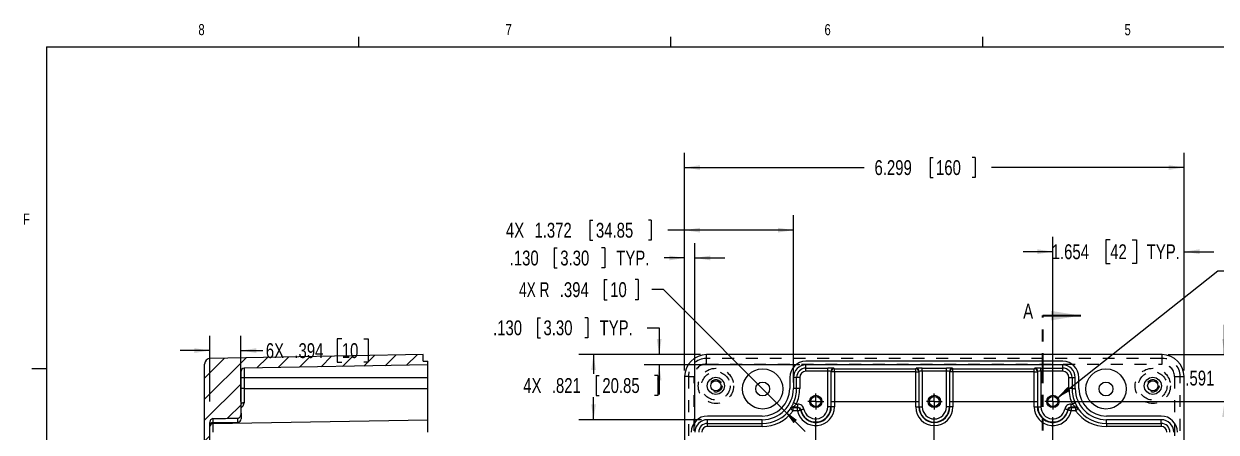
# Paper-space layout 'Sheet1' of a CAD drawing. Header units: inches. Extents: x 0.3 to 21.8, y 0.2 to 16.9.
# Drawn here: x 0.33 to 10.36, y 13.42 to 16.85 of the extents above; entities that cross this region are included whole.
import ezdxf

# ---------------------------------------------------------------- set-up
doc = ezdxf.new("R2010")
doc.units = ezdxf.units.IN
doc.header["$MEASUREMENT"] = 0
doc.linetypes.add('HIDDEN', pattern=[0.075, 0.05, -0.025])
doc.linetypes.add('PHANTOM', pattern=[0.5, 0.25, -0.05, 0.05, -0.05, 0.05, -0.05])
doc.layers.add('SLD-0', color=7, linetype='Continuous')
doc.styles.add('SLDTEXTSTYLE1', font='TXT', dxfattribs={"width": 0.75})
doc.styles.add('SLDTEXTSTYLE3', font='TXT', dxfattribs={"width": 0.6875})
doc.dimstyles.new('SLDDIMSTYLE0', dxfattribs={"dimtxt": 0.125, "dimasz": 0.13, "dimexe": 0, "dimexo": 0.0625, "dimgap": 0.03125, "dimtad": 0, "dimtih": 1, "dimtoh": 1, "dimdec": 3, "dimlfac": 1.5, "dimrnd": 1e-09, "dimzin": 12, "dimdsep": 46, "dimtxsty": 'SLDTEXTSTYLE1', "dimsah": 1, "dimcen": 0.09, "dimadec": 0, "dimazin": 3, "dimtfac": 1, "dimtdec": 3, "dimtofl": 0, "dimtmove": 0, "dimatfit": 3, "dimfxl": 0, "dimfrac": 2, "dimtolj": 1, "dimtzin": 12, "dimarcsym": 0})
doc.dimstyles.new('SLDDIMSTYLE1', dxfattribs={"dimtxt": 0.125, "dimasz": 0.13, "dimexe": 0, "dimexo": 0.0625, "dimgap": 0.03125, "dimtad": 0, "dimtih": 1, "dimtoh": 1, "dimdec": 3, "dimlfac": 1.5, "dimrnd": 1e-09, "dimzin": 12, "dimdsep": 46, "dimtxsty": 'SLDTEXTSTYLE1', "dimsah": 1, "dimcen": 0, "dimadec": 0, "dimazin": 3, "dimtfac": 1, "dimtdec": 3, "dimtofl": 0, "dimtmove": 1, "dimatfit": 3, "dimfxl": 0, "dimfrac": 2, "dimtolj": 1, "dimtzin": 12, "dimarcsym": 0})
doc.dimstyles.new('SLDDIMSTYLE2', dxfattribs={"dimtxt": 0.125, "dimasz": 0.13, "dimexe": 0, "dimexo": 0.0625, "dimgap": 0.03125, "dimtad": 0, "dimtih": 1, "dimtoh": 1, "dimdec": 3, "dimlfac": 1.5, "dimrnd": 1e-09, "dimzin": 12, "dimdsep": 46, "dimtxsty": 'SLDTEXTSTYLE1', "dimsah": 1, "dimcen": 0.09, "dimadec": 0, "dimazin": 3, "dimtfac": 1, "dimtdec": 3, "dimtmove": 0, "dimatfit": 0, "dimfxl": 0, "dimfrac": 2, "dimtolj": 1, "dimtzin": 12, "dimarcsym": 0})
doc.dimstyles.new('SLDDIMSTYLE4', dxfattribs={"dimtxt": 0.125, "dimasz": 0.13, "dimexe": 0, "dimexo": 0.0625, "dimgap": 0.03125, "dimtad": 0, "dimtih": 1, "dimtoh": 1, "dimdec": 3, "dimlfac": 1.5, "dimrnd": 1e-09, "dimzin": 4, "dimdsep": 46, "dimtxsty": 'SLDTEXTSTYLE1', "dimsah": 1, "dimcen": 0.09, "dimadec": 0, "dimazin": 1, "dimtfac": 1, "dimtdec": 3, "dimtmove": 0, "dimatfit": 0, "dimfxl": 0, "dimfrac": 2, "dimtolj": 1, "dimtzin": 12, "dimarcsym": 0})
doc.dimstyles.new('SLDDIMSTYLE5', dxfattribs={"dimtxt": 0.125, "dimasz": 0.13, "dimexe": 0, "dimexo": 0.0625, "dimgap": 0.03125, "dimtad": 0, "dimtih": 1, "dimtoh": 1, "dimdec": 3, "dimlfac": 1.5, "dimrnd": 1e-09, "dimzin": 12, "dimdsep": 46, "dimtxsty": 'SLDTEXTSTYLE1', "dimsah": 1, "dimcen": 0, "dimadec": 0, "dimazin": 3, "dimtfac": 1, "dimtdec": 3, "dimtofl": 0, "dimtmove": 0, "dimatfit": 3, "dimfxl": 0, "dimfrac": 2, "dimtolj": 1, "dimtzin": 12, "dimarcsym": 0})

# ---------------------------------------------------------------- blocks, each defined once
blk = doc.blocks.new('_D')
at = {"layer": 'SLD-0'}
for p, q in [((9.955, 14.071), (11.972, 14.071)), ((11.847, 14.071), (11.847, 10.758)), ((11.912, 10.743), (11.912, 10.574)), ((11.912, 10.743), (11.937, 10.743)), ((12.29, 10.743), (12.265, 10.743)), ((12.29, 10.743), (12.29, 10.574)), ((11.847, 7.247), (11.847, 10.559)), ((11.912, 10.574), (11.937, 10.574)), ((12.29, 10.574), (12.265, 10.574)), ((9.955, 7.247), (11.972, 7.247))]:
    blk.add_line(p, q, dxfattribs=at)
for points in [[(11.847, 14.071), (11.827, 13.941), (11.867, 13.941)], [(11.847, 7.247), (11.867, 7.377), (11.827, 7.377)]]:
    blk.add_solid(points, dxfattribs=at)
at = {"layer": 'SLD-0', "char_height": 0.125, "attachment_point": 1, "style": 'SLDTEXTSTYLE1'}
for s, insert in [('10.236', (11.353, 10.721)), ('260', (11.963, 10.721))]:
    blk.add_mtext(s, dxfattribs=dict(at, insert=insert))
blk = doc.blocks.new('_D_1')
at = {"layer": 'SLD-0'}
for p, q in [((5.889, 13.937), (5.889, 15.77)), ((10.089, 13.937), (10.089, 15.77)), ((5.889, 15.645), (7.399, 15.645)), ((7.953, 15.73), (7.953, 15.561)), ((7.953, 15.73), (7.978, 15.73)), ((8.331, 15.73), (8.306, 15.73)), ((8.331, 15.73), (8.331, 15.561)), ((10.089, 15.645), (8.47, 15.645)), ((7.953, 15.561), (7.978, 15.561)), ((8.331, 15.561), (8.306, 15.561))]:
    blk.add_line(p, q, dxfattribs=at)
for points in [[(5.889, 15.645), (6.019, 15.625), (6.019, 15.665)], [(10.089, 15.645), (9.959, 15.665), (9.959, 15.625)]]:
    blk.add_solid(points, dxfattribs=at)
at = {"layer": 'SLD-0', "char_height": 0.125, "attachment_point": 1, "style": 'SLDTEXTSTYLE1'}
for s, insert in [('6.299', (7.486, 15.707)), ('160', (8.003, 15.707))]:
    blk.add_mtext(s, dxfattribs=dict(at, insert=insert))
blk = doc.blocks.new('_D_2')
at = {"layer": 'SLD-0'}
for p, q in [((5.212, 14.702), (5.212, 14.533)), ((5.212, 14.702), (5.238, 14.702)), ((5.498, 14.702), (5.473, 14.702)), ((5.498, 14.702), (5.498, 14.533)), ((5.712, 14.618), (5.612, 14.618)), ((6.727, 13.6), (5.712, 14.618)), ((5.212, 14.533), (5.238, 14.533)), ((5.498, 14.533), (5.473, 14.533)), ((6.727, 13.6), (6.903, 13.423))]:
    blk.add_line(p, q, dxfattribs=at)
blk.add_solid([(6.727, 13.6), (6.805, 13.494), (6.833, 13.522)], dxfattribs=at)
at = {"layer": 'SLD-0', "char_height": 0.125, "attachment_point": 1}
for s, insert, style in [('4X R', (4.497, 14.68), 'SLDTEXTSTYLE3'), ('.394', (4.839, 14.68), 'SLDTEXTSTYLE1'), ('10', (5.263, 14.68), 'SLDTEXTSTYLE1')]:
    blk.add_mtext(s, dxfattribs=dict(at, insert=insert, style=style))
blk = doc.blocks.new('_D_3')
at = {"layer": 'SLD-0'}
for p, q in [((5.889, 13.937), (5.889, 15.243)), ((6.804, 13.836), (6.804, 15.243)), ((5.093, 15.202), (5.093, 15.033)), ((5.093, 15.202), (5.118, 15.202)), ((5.609, 15.202), (5.584, 15.202)), ((5.609, 15.202), (5.609, 15.033)), ((5.889, 15.118), (5.748, 15.118)), ((6.804, 15.118), (5.889, 15.118)), ((5.093, 15.033), (5.118, 15.033)), ((5.609, 15.033), (5.584, 15.033))]:
    blk.add_line(p, q, dxfattribs=at)
for points in [[(5.889, 15.118), (6.019, 15.098), (6.019, 15.138)], [(6.804, 15.118), (6.674, 15.138), (6.674, 15.098)]]:
    blk.add_solid(points, dxfattribs=at)
at = {"layer": 'SLD-0', "char_height": 0.125, "attachment_point": 1, "style": 'SLDTEXTSTYLE1'}
for s, insert in [('4X', (4.386, 15.18)), ('1.372', (4.626, 15.18)), ('34.85', (5.143, 15.18))]:
    blk.add_mtext(s, dxfattribs=dict(at, insert=insert))
blk = doc.blocks.new('_D_4')
at = {"layer": 'SLD-0'}
for p, q in [((6.023, 14.071), (4.998, 14.071)), ((5.123, 14.071), (5.123, 13.91)), ((5.146, 13.896), (5.146, 13.727)), ((5.146, 13.896), (5.171, 13.896)), ((5.663, 13.896), (5.637, 13.896)), ((5.663, 13.896), (5.663, 13.727)), ((5.123, 13.523), (5.123, 13.712)), ((5.146, 13.727), (5.171, 13.727)), ((5.663, 13.727), (5.637, 13.727)), ((6.031, 13.523), (4.998, 13.523))]:
    blk.add_line(p, q, dxfattribs=at)
for points in [[(5.123, 14.071), (5.103, 13.941), (5.143, 13.941)], [(5.123, 13.523), (5.143, 13.653), (5.103, 13.653)]]:
    blk.add_solid(points, dxfattribs=at)
at = {"layer": 'SLD-0', "char_height": 0.125, "attachment_point": 1, "style": 'SLDTEXTSTYLE1'}
for s, insert in [('4X', (4.532, 13.873)), ('.821', (4.772, 13.873)), ('20.85', (5.197, 13.873))]:
    blk.add_mtext(s, dxfattribs=dict(at, insert=insert))
blk = doc.blocks.new('_D_5')
at = {"layer": 'SLD-0'}
for p, q in [((10.43, 14.071), (10.43, 14.321)), ((9.955, 14.071), (10.555, 14.071)), ((10.499, 13.973), (10.461, 13.973)), ((10.461, 13.973), (10.461, 13.775)), ((10.684, 13.973), (10.722, 13.973)), ((10.722, 13.973), (10.722, 13.775)), ((10.461, 13.775), (10.499, 13.775)), ((10.722, 13.775), (10.684, 13.775)), ((9.036, 13.677), (10.555, 13.677)), ((10.43, 13.677), (10.43, 13.427))]:
    blk.add_line(p, q, dxfattribs=at)
for points in [[(10.43, 14.071), (10.45, 14.201), (10.41, 14.201)], [(10.43, 13.677), (10.41, 13.547), (10.45, 13.547)]]:
    blk.add_solid(points, dxfattribs=at)
at = {"layer": 'SLD-0', "char_height": 0.125, "attachment_point": 1, "style": 'SLDTEXTSTYLE1'}
for s, insert in [('.591', (10.1, 13.936)), ('15', (10.499, 13.936))]:
    blk.add_mtext(s, dxfattribs=dict(at, insert=insert))
blk = doc.blocks.new('_D_6')
at = {"layer": 'SLD-0'}
for p, q in [((8.986, 13.727), (8.986, 15.062)), ((10.089, 13.937), (10.089, 15.062)), ((9.468, 15.036), (9.43, 15.036)), ((9.43, 15.036), (9.43, 14.838)), ((9.652, 15.036), (9.69, 15.036)), ((9.69, 15.036), (9.69, 14.838)), ((8.986, 14.937), (8.736, 14.937)), ((10.089, 14.937), (10.339, 14.937)), ((9.43, 14.838), (9.468, 14.838)), ((9.69, 14.838), (9.652, 14.838))]:
    blk.add_line(p, q, dxfattribs=at)
for points in [[(8.986, 14.937), (8.856, 14.957), (8.856, 14.917)], [(10.089, 14.937), (10.219, 14.917), (10.219, 14.957)]]:
    blk.add_solid(points, dxfattribs=at)
at = {"layer": 'SLD-0', "char_height": 0.125, "attachment_point": 1, "style": 'SLDTEXTSTYLE1'}
for s, insert in [('1.654', (8.976, 14.999)), ('42', (9.468, 14.999)), ('TYP.', (9.775, 14.999))]:
    blk.add_mtext(s, dxfattribs=dict(at, insert=insert))
blk = doc.blocks.new('_D_8')
at = {"layer": 'SLD-0'}
for p, q in [((4.652, 14.381), (4.652, 14.213)), ((4.652, 14.381), (4.677, 14.381)), ((5.076, 14.381), (5.051, 14.381)), ((5.076, 14.381), (5.076, 14.213)), ((5.575, 14.297), (5.675, 14.297)), ((5.675, 14.297), (5.675, 14.071)), ((4.652, 14.213), (4.677, 14.213)), ((5.076, 14.213), (5.051, 14.213)), ((6.023, 14.071), (5.55, 14.071)), ((6.859, 13.984), (5.55, 13.984)), ((5.675, 13.984), (5.675, 13.734))]:
    blk.add_line(p, q, dxfattribs=at)
for points in [[(5.675, 14.071), (5.695, 14.201), (5.655, 14.201)], [(5.675, 13.984), (5.655, 13.854), (5.695, 13.854)]]:
    blk.add_solid(points, dxfattribs=at)
at = {"layer": 'SLD-0', "char_height": 0.125, "attachment_point": 1, "style": 'SLDTEXTSTYLE1'}
for s, insert in [('.130', (4.278, 14.359)), ('3.30', (4.702, 14.359)), ('TYP.', (5.174, 14.359))]:
    blk.add_mtext(s, dxfattribs=dict(at, insert=insert))
blk = doc.blocks.new('_D_9')
at = {"layer": 'SLD-0'}
for p, q in [((4.792, 14.969), (4.792, 14.8)), ((4.792, 14.969), (4.818, 14.969)), ((5.217, 14.969), (5.191, 14.969)), ((5.217, 14.969), (5.217, 14.8)), ((5.889, 13.937), (5.889, 15.009)), ((5.976, 13.468), (5.976, 15.009)), ((5.889, 14.884), (5.716, 14.884)), ((5.976, 14.884), (6.226, 14.884)), ((4.792, 14.8), (4.818, 14.8)), ((5.217, 14.8), (5.191, 14.8))]:
    blk.add_line(p, q, dxfattribs=at)
for points in [[(5.889, 14.884), (5.759, 14.904), (5.759, 14.864)], [(5.976, 14.884), (6.106, 14.864), (6.106, 14.904)]]:
    blk.add_solid(points, dxfattribs=at)
at = {"layer": 'SLD-0', "char_height": 0.125, "attachment_point": 1, "style": 'SLDTEXTSTYLE1'}
for s, insert in [('.130', (4.418, 14.946)), ('3.30', (4.843, 14.946)), ('TYP.', (5.314, 14.946))]:
    blk.add_mtext(s, dxfattribs=dict(at, insert=insert))
blk = doc.blocks.new('_D_10')
at = {"layer": 'SLD-0'}
for p, q in [((11.301, 14.875), (11.263, 14.875)), ((11.263, 14.875), (11.263, 14.677)), ((11.625, 14.875), (11.663, 14.875)), ((11.663, 14.875), (11.663, 14.677)), ((9.019, 13.703), (10.373, 14.776)), ((10.373, 14.776), (10.473, 14.776)), ((11.263, 14.677), (11.301, 14.677)), ((11.663, 14.677), (11.625, 14.677))]:
    blk.add_line(p, q, dxfattribs=at)
blk.add_solid([(9.019, 13.703), (9.134, 13.768), (9.109, 13.799)], dxfattribs=at)
at = {"layer": 'SLD-0', "char_height": 0.125, "attachment_point": 1, "style": 'SLDTEXTSTYLE1'}
for s, insert in [('%%c', (10.713, 14.836)), ('6X', (10.473, 14.838)), ('.126', (10.902, 14.838)), ('3.20', (11.301, 14.838))]:
    blk.add_mtext(s, dxfattribs=dict(at, insert=insert))
blk = doc.blocks.new('SW_CENTERMARKSYMBOL_0')
at = {"layer": 'SLD-0', "color": 0}
for p, q in [((0, 0), (-0.067, 0)), ((0, 0), (0, 0.067)), ((0, 0), (0, -0.067)), ((0, 0), (0.067, 0)), ((0.133, 0), (0.864, 0)), ((0.997, 0), (0.931, 0)), ((0.997, 0), (0.997, 0.067)), ((0.997, 0), (0.997, -0.067)), ((0.997, 0), (1.064, 0)), ((1.131, 0), (1.861, 0)), ((1.995, 0), (1.928, 0)), ((1.995, 0), (1.995, 0.067)), ((1.995, 0), (1.995, -0.067)), ((1.995, 0), (2.061, 0)), ((0, -5.903), (0, -0.133)), ((0.997, -5.903), (0.997, -0.133)), ((1.995, -5.903), (1.995, -0.133)), ((0, -6.037), (0, -5.97)), ((0.997, -6.037), (0.997, -5.97)), ((1.995, -6.037), (1.995, -5.97)), ((0, -6.037), (-0.067, -6.037)), ((0, -6.037), (0, -6.103)), ((0, -6.037), (0.067, -6.037)), ((0.133, -6.037), (0.864, -6.037)), ((0.997, -6.037), (0.931, -6.037)), ((0.997, -6.037), (0.997, -6.103)), ((0.997, -6.037), (1.064, -6.037)), ((1.131, -6.037), (1.861, -6.037)), ((1.995, -6.037), (1.928, -6.037)), ((1.995, -6.037), (1.995, -6.103)), ((1.995, -6.037), (2.061, -6.037))]:
    blk.add_line(p, q, dxfattribs=at)
blk = doc.blocks.new('_D_12')
at = {"layer": 'SLD-0'}
for p, q in [((1.896, 13.675), (1.896, 14.23)), ((2.158, 13.675), (2.158, 14.23)), ((3.006, 14.204), (2.968, 14.204)), ((2.968, 14.204), (2.968, 14.006)), ((3.191, 14.204), (3.229, 14.204)), ((3.229, 14.204), (3.229, 14.006)), ((1.896, 14.105), (1.646, 14.105)), ((2.158, 14.105), (2.341, 14.105)), ((2.968, 14.006), (3.006, 14.006)), ((3.229, 14.006), (3.191, 14.006))]:
    blk.add_line(p, q, dxfattribs=at)
for points in [[(1.896, 14.105), (1.766, 14.125), (1.766, 14.085)], [(2.158, 14.105), (2.288, 14.085), (2.288, 14.125)]]:
    blk.add_solid(points, dxfattribs=at)
at = {"layer": 'SLD-0', "char_height": 0.125, "attachment_point": 1, "style": 'SLDTEXTSTYLE1'}
for s, insert in [('6X', (2.367, 14.167)), ('.394', (2.607, 14.167)), ('10', (3.006, 14.167))]:
    blk.add_mtext(s, dxfattribs=dict(at, insert=insert))

psp = doc.layouts.new('Sheet1')

# ---------------------------------------------------------------- hatches: boundary and pattern name
at = {"linetype": 'Continuous', "lineweight": 18}
h = psp.add_hatch(dxfattribs=at)
h.set_pattern_fill('ANSI31', style=0)
edge = h.paths.add_edge_path(flags=0)
edge.add_line((3.689273, 14.070647), (1.899492, 14.039406))
edge.add_arc((1.900336, 13.99108), 0.048333, 91, 180)
edge.add_line((1.852002, 13.99108), (1.852002, 7.326067))
edge.add_arc((1.900336, 7.326067), 0.048333, 180, 269)
edge.add_line((1.899492, 7.277741), (3.689273, 7.2465))
edge.add_line((3.689273, 7.2465), (3.689273, 7.302448))
edge.add_line((3.689273, 7.302448), (3.728643, 7.302448))
edge.add_line((3.728643, 7.302448), (3.728643, 7.333114))
edge.add_line((3.728643, 7.333114), (2.184016, 7.360076))
edge.add_arc((2.18447, 7.386072), 0.026, 180, 269, ccw=False)
edge.add_line((2.15847, 7.386072), (2.15847, 7.74009))
edge.add_spline(control_points=[(2.15847, 7.74009), (2.15847, 7.744366), (2.158172, 7.748666), (2.157411, 7.752873), (2.156633, 7.757175), (2.155354, 7.761449), (2.153398, 7.765359), (2.151969, 7.768216), (2.150146, 7.77093), (2.147929, 7.77323), (2.1461, 7.775128), (2.143958, 7.776782), (2.141614, 7.777987), (2.139255, 7.7792), (2.136612, 7.779982), (2.133968, 7.780188), (2.13362, 7.780216), (2.133272, 7.780233), (2.132923, 7.780241)], knot_values=[0.015430159, 0.015430159, 0.015430159, 0.015430159, 0.015897209, 0.015897209, 0.015897209, 0.016396863, 0.016396863, 0.016396863, 0.016761563, 0.016761563, 0.016761563, 0.017062298, 0.017062298, 0.017062298, 0.0173663, 0.0173663, 0.0173663, 0.017405608, 0.017405608, 0.017405608, 0.017405608], weights=[1, 1, 1, 1, 1, 1, 1, 1, 1, 1, 1, 1, 1, 1, 1, 1, 1, 1, 1], degree=3, periodic=0)
edge.add_spline(control_points=[(2.132923, 7.780241), (2.071274, 7.781697), (2.009625, 7.783138), (1.947975, 7.784565), (1.939166, 7.784769), (1.930357, 7.784972), (1.921549, 7.785176)], knot_values=[0.021169698, 0.021169698, 0.021169698, 0.021169698, 0.028218165, 0.028218165, 0.028218165, 0.029225267, 0.029225267, 0.029225267, 0.029225267], weights=[1, 1, 1, 1, 1, 1, 1], degree=3, periodic=0)
edge.add_spline(control_points=[(1.921549, 7.785176), (1.919753, 7.785217), (1.917949, 7.785511), (1.916229, 7.786027), (1.913819, 7.786751), (1.911517, 7.787928), (1.90947, 7.789391), (1.906919, 7.791216), (1.904681, 7.79353), (1.902843, 7.796071), (1.90037, 7.799489), (1.89853, 7.803432), (1.897396, 7.807496), (1.896479, 7.810785), (1.896002, 7.81423), (1.896002, 7.817645)], knot_values=[0.004294521, 0.004294521, 0.004294521, 0.004294521, 0.004501226, 0.004501226, 0.004501226, 0.004790389, 0.004790389, 0.004790389, 0.005151341, 0.005151341, 0.005151341, 0.00563905, 0.00563905, 0.00563905, 0.006032506, 0.006032506, 0.006032506, 0.006032506], weights=[1, 1, 1, 1, 1, 1, 1, 1, 1, 1, 1, 1, 1, 1, 1, 1], degree=3, periodic=0)
edge.add_line((1.896002, 7.817645), (1.896002, 13.499502))
edge.add_spline(control_points=[(1.896002, 13.499502), (1.896002, 13.503178), (1.896556, 13.506892), (1.897617, 13.510411), (1.898606, 13.51369), (1.900054, 13.51687), (1.901924, 13.519739), (1.903494, 13.522148), (1.905392, 13.524382), (1.907569, 13.52626), (1.909761, 13.52815), (1.912304, 13.529721), (1.915022, 13.530718), (1.917015, 13.531448), (1.919145, 13.531884), (1.921266, 13.531963), (1.92136, 13.531967), (1.921454, 13.531969), (1.921549, 13.531972)], knot_values=[0.005396708, 0.005396708, 0.005396708, 0.005396708, 0.005820295, 0.005820295, 0.005820295, 0.006213745, 0.006213745, 0.006213745, 0.006543561, 0.006543561, 0.006543561, 0.00687716, 0.00687716, 0.00687716, 0.007119732, 0.007119732, 0.007119732, 0.007130374, 0.007130374, 0.007130374, 0.007130374], weights=[1, 1, 1, 1, 1, 1, 1, 1, 1, 1, 1, 1, 1, 1, 1, 1, 1, 1, 1], degree=3, periodic=0)
edge.add_spline(control_points=[(1.921549, 13.531972), (1.930357, 13.532175), (1.939166, 13.532379), (1.947975, 13.532583), (2.009625, 13.53401), (2.071274, 13.53545), (2.132923, 13.536906)], knot_values=[0.008753426, 0.008753426, 0.008753426, 0.008753426, 0.009760529, 0.009760529, 0.009760529, 0.016808997, 0.016808997, 0.016808997, 0.016808997], weights=[1, 1, 1, 1, 1, 1, 1], degree=3, periodic=0)
edge.add_spline(control_points=[(2.132923, 13.536906), (2.133704, 13.536924), (2.134485, 13.536991), (2.135258, 13.537103), (2.1374, 13.537416), (2.139512, 13.538102), (2.141446, 13.539075), (2.14347, 13.540093), (2.145347, 13.541444), (2.146998, 13.542997), (2.14941, 13.545266), (2.151405, 13.548021), (2.152963, 13.550945), (2.155165, 13.555079), (2.156578, 13.559665), (2.157411, 13.564274), (2.158172, 13.568481), (2.15847, 13.572781), (2.15847, 13.577057)], knot_values=[0.014491912, 0.014491912, 0.014491912, 0.014491912, 0.014577034, 0.014577034, 0.014577034, 0.014813943, 0.014813943, 0.014813943, 0.015061557, 0.015061557, 0.015061557, 0.01542542, 0.01542542, 0.01542542, 0.015941007, 0.015941007, 0.015941007, 0.016427842, 0.016427842, 0.016427842, 0.016427842], weights=[1, 1, 1, 1, 1, 1, 1, 1, 1, 1, 1, 1, 1, 1, 1, 1, 1, 1, 1], degree=3, periodic=0)
edge.add_line((2.15847, 13.577057), (2.15847, 13.931075))
edge.add_arc((2.18447, 13.931075), 0.026, 91, 180, ccw=False)
edge.add_line((2.184016, 13.957071), (3.728643, 13.984033))
edge.add_line((3.728643, 13.984033), (3.728643, 14.0147))
edge.add_line((3.728643, 14.0147), (3.689273, 14.0147))
edge.add_line((3.689273, 14.0147), (3.689273, 14.070647))

# ---------------------------------------------------------------- linework, layer by layer
at = {"color": 7, "linetype": 'Continuous', "lineweight": 18}
for p, q in [((3.14788, 16.660601), (3.14788, 16.7454)), ((5.77288, 16.660601), (5.77288, 16.7454)), ((8.39788, 16.660601), (8.39788, 16.7454)), ((0.52288, 16.660601), (21.52288, 16.660601)), ((0.52288, 16.660601), (0.52288, 0.410601)), ((0.52288, 13.951601), (0.39788, 13.951601))]:
    psp.add_line(p, q, dxfattribs=at)
at = {"color": 7, "linetype": 'PHANTOM', "lineweight": 35}
psp.add_line((8.9008, 7.081861), (8.9008, 14.39913), dxfattribs=at)
at = {"color": 7, "linetype": 'Continuous', "lineweight": 35}
psp.add_line((8.9008, 14.39913), (9.220849, 14.39913), dxfattribs=at)
at = {"color": 7, "linetype": 'Continuous', "lineweight": 25}
for p, q in [((3.689273, 14.070647), (1.899492, 14.039407)), ((3.689273, 14.0147), (3.689273, 14.070647)), ((9.905035, 14.070647), (6.073014, 14.070647)), ((1.852002, 7.326067), (1.852002, 13.99108)), ((3.728643, 13.984033), (2.184016, 13.957071)), ((3.689273, 14.0147), (3.728643, 14.0147)), ((3.728643, 13.984033), (3.728643, 14.0147)), ((3.728643, 13.879046), (3.728643, 13.984033)), ((9.069108, 14.0147), (6.90894, 14.0147)), ((9.069108, 13.984033), (6.90894, 13.984033)), ((2.15847, 13.577057), (2.15847, 13.931075)), ((3.728643, 13.785834), (3.728643, 13.879046)), ((5.889287, 13.88692), (5.889287, 7.430227)), ((6.773287, 13.879046), (6.773287, 13.785834)), ((6.803953, 13.879046), (6.803953, 13.785834)), ((9.174095, 13.785834), (9.174095, 13.879046)), ((9.204762, 13.785834), (9.204762, 13.879046)), ((10.088762, 7.430227), (10.088762, 13.88692)), ((3.728643, 13.523367), (3.728643, 13.785834)), ((2.15847, 13.577057), (2.15847, 13.529754)), ((6.541486, 13.554033), (6.080888, 13.554033)), ((6.841144, 13.628813), (6.799481, 13.628813)), ((9.178568, 13.628813), (9.136904, 13.628813)), ((9.897161, 13.554033), (9.436562, 13.554033)), ((1.896002, 7.817645), (1.896002, 13.499502)), ((1.921549, 13.491824), (3.728643, 13.523367)), ((1.921549, 13.500068), (2.132923, 13.503758)), ((3.728643, 13.41838), (3.728643, 13.523367)), ((6.541486, 13.523367), (6.080888, 13.523367)), ((9.897161, 13.523367), (9.436562, 13.523367))]:
    psp.add_line(p, q, dxfattribs=at)
at = {"color": 7, "linetype": 'HIDDEN', "lineweight": 18}
for p, q in [((6.073014, 14.039407), (6.073014, 14.070647)), ((6.073014, 13.99108), (6.073014, 14.039407)), ((9.905035, 14.039407), (6.073014, 14.039407)), ((9.905035, 14.039407), (9.905035, 14.070647)), ((9.905035, 13.99108), (9.905035, 14.039407)), ((6.073014, 13.99108), (9.905035, 13.99108)), ((5.920527, 13.88692), (5.889287, 13.88692)), ((5.920527, 13.88692), (5.968854, 13.88692)), ((5.920527, 13.88692), (5.920527, 7.430227)), ((5.968854, 7.430227), (5.968854, 13.88692)), ((10.009195, 13.88692), (10.057521, 13.88692)), ((10.009195, 13.88692), (10.009195, 7.430227)), ((10.057521, 13.88692), (10.088762, 13.88692)), ((10.057521, 7.430227), (10.057521, 13.88692))]:
    psp.add_line(p, q, dxfattribs=at)
at = {"color": 8, "linetype": 'Continuous', "lineweight": 18}
for p, q in [((2.184016, 13.957071), (2.184016, 13.879046)), ((6.90894, 13.957071), (6.90894, 13.984033)), ((6.90894, 13.957071), (7.092751, 13.957071)), ((6.90894, 13.931075), (6.90894, 13.957071)), ((7.092751, 13.931075), (7.092751, 13.957071)), ((7.144743, 13.956179), (7.148433, 13.95249)), ((7.148433, 13.95249), (7.832241, 13.95249)), ((7.148433, 13.926494), (7.148433, 13.95249)), ((7.832241, 13.95249), (7.83593, 13.956179)), ((7.832241, 13.926494), (7.832241, 13.95249)), ((7.887922, 13.957071), (8.090126, 13.957071)), ((7.887922, 13.931075), (7.887922, 13.957071)), ((8.090126, 13.931075), (8.090126, 13.957071)), ((8.142118, 13.956179), (8.145808, 13.95249)), ((8.145808, 13.95249), (8.829616, 13.95249)), ((8.145808, 13.926494), (8.145808, 13.95249)), ((8.829616, 13.95249), (8.833305, 13.956179)), ((8.829616, 13.926494), (8.829616, 13.95249)), ((8.885298, 13.957071), (9.069108, 13.957071)), ((8.885298, 13.931075), (8.885298, 13.957071)), ((9.069108, 13.957071), (9.069108, 13.984033)), ((9.069108, 13.931075), (9.069108, 13.957071)), ((2.15847, 13.879046), (2.184016, 13.879046)), ((2.184016, 13.879046), (3.728643, 13.879046)), ((2.184016, 13.879046), (2.184016, 13.785834)), ((6.830915, 13.879046), (6.803953, 13.879046)), ((6.830915, 13.785834), (6.830915, 13.879046)), ((6.856911, 13.879046), (6.830915, 13.879046)), ((6.856911, 13.879046), (6.856911, 13.785834)), ((7.092751, 13.931075), (6.90894, 13.931075)), ((7.092751, 13.630856), (7.092751, 13.931075)), ((7.118747, 13.930184), (7.118747, 13.630856)), ((7.122437, 13.926494), (7.118747, 13.930184)), ((7.122437, 13.630856), (7.122437, 13.926494)), ((7.148433, 13.926494), (7.122437, 13.926494)), ((7.832241, 13.926494), (7.148433, 13.926494)), ((7.148433, 13.926494), (7.148433, 13.630856)), ((7.832241, 13.630856), (7.832241, 13.926494)), ((7.832241, 13.926494), (7.858237, 13.926494)), ((7.861926, 13.930184), (7.858237, 13.926494)), ((7.858237, 13.926494), (7.858237, 13.630856)), ((7.861926, 13.630856), (7.861926, 13.930184)), ((8.090126, 13.931075), (7.887922, 13.931075)), ((7.887922, 13.931075), (7.887922, 13.630856)), ((8.090126, 13.630856), (8.090126, 13.931075)), ((8.116122, 13.930184), (8.116122, 13.630856)), ((8.119812, 13.926494), (8.116122, 13.930184)), ((8.119812, 13.630856), (8.119812, 13.926494)), ((8.145808, 13.926494), (8.119812, 13.926494)), ((8.829616, 13.926494), (8.145808, 13.926494)), ((8.145808, 13.926494), (8.145808, 13.630856)), ((8.829616, 13.926494), (8.855612, 13.926494)), ((8.829616, 13.630856), (8.829616, 13.926494)), ((8.859301, 13.930184), (8.855612, 13.926494)), ((8.855612, 13.926494), (8.855612, 13.630856)), ((8.859301, 13.630856), (8.859301, 13.930184)), ((9.069108, 13.931075), (8.885298, 13.931075)), ((8.885298, 13.931075), (8.885298, 13.630856)), ((9.121138, 13.879046), (9.147134, 13.879046)), ((9.121138, 13.785834), (9.121138, 13.879046)), ((9.147134, 13.879046), (9.147134, 13.785834)), ((9.147134, 13.879046), (9.174095, 13.879046)), ((2.184016, 13.785834), (2.15847, 13.785834)), ((2.184016, 13.785834), (2.184016, 13.665608)), ((2.184016, 13.785834), (3.728643, 13.785834)), ((6.830915, 13.785834), (6.803953, 13.785834)), ((6.856911, 13.785834), (6.830915, 13.785834)), ((9.147134, 13.785834), (9.121138, 13.785834)), ((9.147134, 13.785834), (9.174095, 13.785834)), ((6.82841, 13.654809), (6.841144, 13.654809)), ((6.841144, 13.628813), (6.841144, 13.654809)), ((9.136904, 13.654809), (9.136904, 13.628813)), ((9.136904, 13.654809), (9.149638, 13.654809)), ((2.132923, 13.503758), (2.132923, 13.536906)), ((6.799481, 13.628813), (6.80138, 13.625123)), ((6.80138, 13.625123), (6.838109, 13.625123)), ((6.80138, 13.599128), (6.80138, 13.625123)), ((6.838109, 13.599128), (6.80138, 13.599128)), ((6.838109, 13.599128), (6.838109, 13.625123)), ((7.118747, 13.630856), (7.092751, 13.630856)), ((7.118747, 13.630856), (7.122437, 13.630856)), ((7.148433, 13.630856), (7.122437, 13.630856)), ((7.832241, 13.630856), (7.858237, 13.630856)), ((7.861926, 13.630856), (7.858237, 13.630856)), ((7.861926, 13.630856), (7.887922, 13.630856)), ((8.116122, 13.630856), (8.090126, 13.630856)), ((8.116122, 13.630856), (8.119812, 13.630856)), ((8.145808, 13.630856), (8.119812, 13.630856)), ((8.829616, 13.630856), (8.855612, 13.630856)), ((8.859301, 13.630856), (8.855612, 13.630856)), ((8.859301, 13.630856), (8.885298, 13.630856)), ((9.139939, 13.625123), (9.176669, 13.625123)), ((9.139939, 13.625123), (9.139939, 13.599128)), ((9.176669, 13.599128), (9.139939, 13.599128)), ((9.176669, 13.625123), (9.178568, 13.628813)), ((9.176669, 13.625123), (9.176669, 13.599128)), ((1.921549, 13.531972), (1.921549, 13.500068)), ((1.921549, 13.500068), (1.921549, 13.491824)), ((1.921549, 13.491824), (1.921549, 13.41838)), ((6.080888, 13.491824), (6.080888, 13.523367)), ((6.080888, 13.491824), (6.541486, 13.491824)), ((6.080888, 13.465828), (6.080888, 13.491824)), ((6.541486, 13.465828), (6.080888, 13.465828)), ((6.541486, 13.491824), (6.541486, 13.523367)), ((6.541486, 13.465828), (6.541486, 13.491824)), ((9.436562, 13.491824), (9.436562, 13.523367)), ((9.436562, 13.491824), (9.897161, 13.491824)), ((9.436562, 13.491824), (9.436562, 13.465828)), ((9.897161, 13.465828), (9.436562, 13.465828)), ((9.897161, 13.491824), (9.897161, 13.523367)), ((9.897161, 13.491824), (9.897161, 13.465828))]:
    psp.add_line(p, q, dxfattribs=at)
at = {"color": 8, "linetype": 'Continuous', "lineweight": 18, "flags": 128}
for points in [[(2.184016, 13.665608), (2.179008, 13.665368), (2.174206, 13.664732), (2.16979, 13.663723), (2.165925, 13.662379), (2.162757, 13.66075), (2.160406, 13.658899), (2.158958, 13.656893), (2.15847, 13.654809)], [(6.82841, 13.654809), (6.823847, 13.656893), (6.819455, 13.658899), (6.815399, 13.66075), (6.811833, 13.662379), (6.80889, 13.663723), (6.80668, 13.664732), (6.805287, 13.665368), (6.804763, 13.665608)], [(9.173286, 13.665608), (9.172762, 13.665368), (9.171369, 13.664732), (9.169159, 13.663723), (9.166215, 13.662379), (9.162649, 13.66075), (9.158594, 13.658899), (9.154202, 13.656893), (9.149638, 13.654809)], [(6.780267, 13.614295), (6.779779, 13.615171), (6.778278, 13.617858)], [(6.80138, 13.599128), (6.797305, 13.602054), (6.793384, 13.604871), (6.789764, 13.607473), (6.786579, 13.60976), (6.783952, 13.611648), (6.781979, 13.613065), (6.780735, 13.613959), (6.780267, 13.614295)], [(6.838109, 13.599128), (6.843022, 13.600143), (6.84775, 13.60112), (6.852116, 13.602022), (6.855956, 13.602815), (6.859125, 13.60347), (6.861504, 13.603962), (6.863003, 13.604272), (6.863567, 13.604388)], [(6.866701, 13.607578), (6.867267, 13.607684), (6.868772, 13.607964), (6.871161, 13.608409), (6.874342, 13.609002), (6.878196, 13.60972), (6.882579, 13.610536), (6.887325, 13.611421), (6.892257, 13.612339)], [(9.111348, 13.607578), (9.110782, 13.607684), (9.109276, 13.607964), (9.106888, 13.608409), (9.103707, 13.609002), (9.099853, 13.60972), (9.09547, 13.610536), (9.090723, 13.611421), (9.085792, 13.612339)], [(9.114481, 13.604388), (9.113716, 13.605175), (9.111348, 13.607578)], [(9.139939, 13.599128), (9.135026, 13.600143), (9.130298, 13.60112), (9.125932, 13.602022), (9.122093, 13.602815), (9.118924, 13.60347), (9.116545, 13.603962), (9.115045, 13.604272), (9.114481, 13.604388)], [(9.197781, 13.614295), (9.197314, 13.613959), (9.19607, 13.613065), (9.194097, 13.611648), (9.191469, 13.60976), (9.188285, 13.607473), (9.184664, 13.604871), (9.180743, 13.602054), (9.176669, 13.599128)], [(9.199771, 13.617858), (9.19928, 13.616982), (9.197781, 13.614295)]]:
    psp.add_lwpolyline(points, dxfattribs=at)
at = {"color": 7, "linetype": 'HIDDEN', "lineweight": 18}
for centre, radius in [((6.151754, 13.80818), 0.148), ((9.826295, 13.80818), 0.148), ((6.151754, 13.80818), 0.119468), ((6.151754, 13.80818), 0.052493), ((9.826295, 13.80818), 0.119468), ((9.826295, 13.80818), 0.052493)]:
    psp.add_circle(centre, radius, dxfattribs=at)
at = {"color": 7, "linetype": 'Continuous', "lineweight": 25}
for centre, radius in [((6.545455, 13.781933), 0.169), ((9.432594, 13.781933), 0.169), ((6.151754, 13.80818), 0.072178), ((6.151754, 13.80818), 0.043307), ((6.545455, 13.781933), 0.058333), ((9.432594, 13.781933), 0.058333), ((9.826295, 13.80818), 0.072178), ((9.826295, 13.80818), 0.043307), ((6.991649, 13.676946), 0.051995), ((6.991649, 13.676946), 0.041995), ((7.989024, 13.676946), 0.051995), ((7.989024, 13.676946), 0.041995), ((8.9864, 13.676946), 0.051995), ((8.9864, 13.676946), 0.041995)]:
    psp.add_circle(centre, radius, dxfattribs=at)
for centre, radius, start, end in [((1.900336, 13.99108), 0.048333, 91, 180), ((6.073014, 13.88692), 0.183727, 90, 180), ((9.905035, 13.88692), 0.183727, 0, 90), ((2.18447, 13.931075), 0.026, 91, 180), ((6.90894, 13.879046), 0.135654, 90, 180), ((6.90894, 13.879046), 0.104987, 90, 180), ((9.069108, 13.879046), 0.135654, 0, 90), ((9.069108, 13.879046), 0.104987, 0, 90), ((6.541486, 13.785834), 0.262467, 270, 0), ((6.541486, 13.785834), 0.231801, 270, 0), ((6.541486, 13.785834), 0.289429, 335.4560286, 0), ((9.436562, 13.785834), 0.289429, 180, 204.5439714), ((9.436562, 13.785834), 0.262467, 180, 270), ((9.436562, 13.785834), 0.231801, 180, 270), ((6.080888, 13.41838), 0.135654, 90, 180), ((6.541486, 13.785834), 0.29401, 270, 324.3066989), ((6.991649, 13.630856), 0.130788, 191.6756832, 0), ((7.989024, 13.630856), 0.130788, 180, 0), ((8.9864, 13.630856), 0.130788, 180, 348.3243168), ((9.436562, 13.785834), 0.29401, 215.6933011, 270), ((9.897161, 13.41838), 0.135654, 0, 90), ((1.922002, 13.474072), 0.026, 91, 180), ((1.922002, 13.465828), 0.026, 91, 180), ((2.13247, 13.529754), 0.026, 271, 0), ((6.080888, 13.41838), 0.104987, 90, 180), ((9.897161, 13.41838), 0.104987, 0, 90)]:
    psp.add_arc(centre, radius, start, end, dxfattribs=at)
at = {"color": 7, "linetype": 'HIDDEN', "lineweight": 18}
for centre, radius, start, end in [((6.073014, 13.88692), 0.152486, 90, 180), ((9.905035, 13.88692), 0.152486, 0, 90), ((6.073014, 13.88692), 0.10416, 90, 180), ((9.905035, 13.88692), 0.10416, 0, 90)]:
    psp.add_arc(centre, radius, start, end, dxfattribs=at)
at = {"color": 8, "linetype": 'Continuous', "lineweight": 18}
for centre, radius, start, end in [((6.90894, 13.879046), 0.078025, 90, 180), ((7.144752, 13.930174), 0.026005, 90.0197712, 179.9797978), ((7.148443, 13.926484), 0.026006, 90.0217029, 179.9787281), ((7.832231, 13.926484), 0.026006, 0.0210952, 89.9783929), ((7.835921, 13.930174), 0.026005, 0.0202309, 89.9801193), ((8.142127, 13.930174), 0.026005, 90.0198807, 179.9797691), ((8.145818, 13.926484), 0.026006, 90.0216071, 179.9789048), ((8.829606, 13.926484), 0.026006, 0.0212719, 89.9782971), ((8.833296, 13.930174), 0.026005, 0.0202022, 89.9802288), ((9.069108, 13.879046), 0.078025, 0, 90), ((6.90894, 13.879046), 0.052029, 90, 180), ((9.069108, 13.879046), 0.052029, 0, 90), ((6.541486, 13.785834), 0.315425, 335.4560286, 0), ((9.436562, 13.785834), 0.315425, 180, 204.5439714), ((6.541486, 13.785834), 0.320006, 270, 324.3066989), ((6.799485, 13.602809), 0.026005, 90.0095791, 144.6391697), ((6.801384, 13.599119), 0.026004, 90.0086931, 144.2972639), ((6.991649, 13.630856), 0.156784, 191.6756832, 0), ((6.838102, 13.599119), 0.026005, 11.6912336, 89.9847696), ((6.991649, 13.630856), 0.127098, 190.5532281, 0), ((6.991649, 13.630856), 0.101102, 190.5532281, 0), ((7.989024, 13.630856), 0.156784, 180, 0), ((7.989024, 13.630856), 0.127098, 180, 0), ((7.989024, 13.630856), 0.101102, 180, 0), ((8.9864, 13.630856), 0.156784, 180, 348.3243168), ((8.9864, 13.630856), 0.127098, 180, 349.4467719), ((8.9864, 13.630856), 0.101102, 180, 349.4467719), ((9.139946, 13.599119), 0.026005, 90.0152304, 168.3087664), ((9.176665, 13.599119), 0.026004, 35.7027361, 89.9913069), ((9.436562, 13.785834), 0.320006, 215.6933011, 270), ((9.178564, 13.602809), 0.026005, 35.3608303, 89.9904209), ((6.080888, 13.41838), 0.073444, 90, 180), ((6.080888, 13.41838), 0.047448, 90, 180), ((9.897161, 13.41838), 0.073444, 0, 90), ((9.897161, 13.41838), 0.047448, 0, 90)]:
    psp.add_arc(centre, radius, start, end, dxfattribs=at)
for centre, major_axis, ratio, start_param, end_param in [((7.092751, 13.956164), (0.052, 0), 0.017455065, 0.017453293, 1.570796327), ((7.887922, 13.956164), (0.052, 0), 0.017455065, 1.570796327, 3.124139361), ((8.090126, 13.956164), (0.052, 0), 0.017455065, 0.017453293, 1.570796327), ((8.885298, 13.956164), (0.052, 0), 0.017455065, 1.570796327, 3.124139361), ((7.092751, 13.930168), (0.026, 0), 0.03491013, 0.017453293, 1.570796327), ((7.887922, 13.930168), (0.026, 0), 0.03491013, 1.570796327, 3.124139361), ((8.090126, 13.930168), (0.026, 0), 0.03491013, 0.017453293, 1.570796327), ((8.885298, 13.930168), (0.026, 0), 0.03491013, 1.570796327, 3.124139361)]:
    psp.add_ellipse(centre, major_axis=major_axis, ratio=ratio, start_param=start_param, end_param=end_param, dxfattribs=at)
for points, knots in [([(2.15847, 13.625337), (2.162579, 13.62773), (2.172247, 13.633358), (2.181741, 13.647718), (2.183262, 13.659681), (2.184016, 13.665608)], [0, 0, 0, 0, 0.271650716, 0.639134534, 1, 1, 1, 1]), ([(6.804763, 13.665608), (6.80332, 13.662447), (6.80185, 13.659365), (6.798863, 13.653342), (6.797332, 13.650378), (6.794301, 13.64471), (6.792813, 13.64203), (6.789916, 13.636957), (6.788496, 13.634549), (6.784542, 13.627992), (6.782246, 13.62439), (6.779869, 13.620634), (6.779246, 13.619642), (6.778438, 13.618291), (6.778245, 13.617917), (6.778278, 13.617858)], [0, 0, 0, 0, 0.125, 0.125, 0.25, 0.25, 0.375, 0.375, 0.5, 0.5, 0.75, 0.75, 0.875, 0.875, 1, 1, 1, 1]), ([(6.79948, 13.628813), (6.799403, 13.628888), (6.800925, 13.630073), (6.80413, 13.63259), (6.805368, 13.633566), (6.807975, 13.635666), (6.809351, 13.636794), (6.813632, 13.640397), (6.816604, 13.64302), (6.822594, 13.648689), (6.825539, 13.651666), (6.82841, 13.654809)], [0, 0, 0, 0, 0.25, 0.25, 0.375, 0.375, 0.5, 0.5, 0.75, 0.75, 1, 1, 1, 1]), ([(6.892257, 13.612339), (6.891146, 13.618301), (6.889037, 13.623935), (6.882923, 13.634348), (6.879021, 13.638944), (6.869721, 13.646671), (6.864503, 13.64966), (6.853114, 13.653774), (6.847208, 13.654809), (6.841144, 13.654809)], [0, 0, 0, 0, 0.25, 0.25, 0.5, 0.5, 0.75, 0.75, 1, 1, 1, 1]), ([(9.136904, 13.654809), (9.13084, 13.654809), (9.124915, 13.653767), (9.113558, 13.649664), (9.108325, 13.64667), (9.099025, 13.638942), (9.095132, 13.63436), (9.089002, 13.623917), (9.086902, 13.618301), (9.085792, 13.612339)], [0, 0, 0, 0, 0.25, 0.25, 0.5, 0.5, 0.75, 0.75, 1, 1, 1, 1]), ([(9.149638, 13.654809), (9.152508, 13.651667), (9.155448, 13.648697), (9.161425, 13.643038), (9.164392, 13.640418), (9.170086, 13.635624), (9.172772, 13.63349), (9.176016, 13.630942), (9.17695, 13.630213), (9.178252, 13.629164), (9.178607, 13.628851), (9.178568, 13.628813)], [0, 0, 0, 0, 0.25, 0.25, 0.5, 0.5, 0.75, 0.75, 0.875, 0.875, 1, 1, 1, 1]), ([(9.199771, 13.617858), (9.199804, 13.617917), (9.199605, 13.618301), (9.198786, 13.61967), (9.198171, 13.620648), (9.195763, 13.624451), (9.193515, 13.627978), (9.188211, 13.636776), (9.185275, 13.641855), (9.179184, 13.653241), (9.176176, 13.659277), (9.173286, 13.665608)], [0, 0, 0, 0, 0.125, 0.125, 0.25, 0.25, 0.5, 0.5, 0.75, 0.75, 1, 1, 1, 1]), ([(6.841144, 13.628813), (6.847213, 13.628815), (6.85312, 13.626675), (6.860098, 13.62087), (6.86205, 13.618566), (6.865102, 13.613355), (6.866146, 13.610562), (6.866701, 13.607578)], [0, 0, 0, 0, 0.5, 0.5, 0.75, 0.75, 1, 1, 1, 1]), ([(6.866701, 13.607578), (6.866441, 13.607318), (6.866183, 13.607057), (6.865925, 13.606796), (6.865134, 13.605996), (6.864348, 13.605193), (6.863567, 13.604388)], [0, 0, 0, 0, 0.001981200001, 0.001981200001, 0.001981200001, 0.008055178346, 0.008055178346, 0.008055178346, 0.008055178346]), ([(9.111348, 13.607578), (9.112458, 13.613545), (9.115643, 13.618959), (9.122628, 13.624756), (9.12525, 13.626253), (9.130932, 13.628299), (9.13387, 13.628814), (9.136904, 13.628813)], [0, 0, 0, 0, 0.5, 0.5, 0.75, 0.75, 1, 1, 1, 1])]:
    psp.add_open_spline(points, degree=3, knots=knots, dxfattribs=at)
at = {"color": 7, "linetype": 'Continuous', "lineweight": 25}
psp.add_open_spline([(1.921549, 13.531972), (1.992007, 13.533598), (2.062466, 13.535242), (2.132923, 13.536906)], degree=3, dxfattribs=at)
for points, knots in [([(2.132923, 13.536906), (2.13513, 13.536958), (2.137354, 13.537404), (2.141497, 13.53897), (2.143454, 13.540099), (2.148704, 13.544182), (2.151412, 13.547817), (2.154392, 13.553775), (2.155198, 13.555824), (2.156189, 13.55897), (2.156482, 13.560031), (2.157002, 13.562175), (2.157234, 13.563289), (2.158185, 13.568587), (2.15847, 13.572823), (2.15847, 13.577057)], [0, 0, 0, 0, 0.125, 0.125, 0.25, 0.25, 0.5, 0.5, 0.625, 0.625, 0.6875, 0.6875, 0.75, 0.75, 1, 1, 1, 1]), ([(1.921549, 13.531972), (1.91772, 13.531883), (1.91399, 13.530632), (1.907604, 13.526654), (1.904857, 13.523919), (1.900466, 13.517727), (1.898816, 13.514296), (1.896569, 13.507022), (1.896002, 13.503296), (1.896002, 13.499502)], [0, 0, 0, 0, 0.25, 0.25, 0.5, 0.5, 0.75, 0.75, 1, 1, 1, 1])]:
    psp.add_open_spline(points, degree=3, knots=knots, dxfattribs=at)
at = {"color": 8, "linetype": 'Continuous', "lineweight": 18}
for points in [[(6.838109, 13.625123), (6.839111, 13.626353), (6.840122, 13.627583), (6.841144, 13.628813)], [(9.136904, 13.628813), (9.137926, 13.627583), (9.138938, 13.626353), (9.139939, 13.625123)]]:
    psp.add_open_spline(points, degree=3, dxfattribs=at)
at = {"color": 7, "linetype": 'Continuous', "lineweight": 35}
psp.add_solid([(9.220849, 14.39913), (8.970849, 14.43913), (8.970849, 14.35913)], dxfattribs=at)

# ---------------------------------------------------------------- block references
at = {"layer": 'SLD-0'}
psp.add_blockref('SW_CENTERMARKSYMBOL_0', (6.991649, 13.676946), dxfattribs=at)

# ---------------------------------------------------------------- texts
at = {"color": 7, "linetype": 'Continuous', "lineweight": 0, "char_height": 0.09375, "attachment_point": 1, "style": 'SLDTEXTSTYLE1'}
for s, insert in [('8', (1.800111, 16.852678)), ('7', (4.383243, 16.852515)), ('6', (7.065397, 16.8522)), ('5', (9.588563, 16.851661)), ('F', (0.32424, 15.257604))]:
    psp.add_mtext(s, dxfattribs=dict(at, insert=insert))
at = {"color": 7, "linetype": 'Continuous', "insert": (8.736228, 14.498216), "char_height": 0.125, "attachment_point": 1, "style": 'SLDTEXTSTYLE1'}
psp.add_mtext('A', dxfattribs=at)

# ---------------------------------------------------------------- dimensions: what is measured, and where the dimension line sits
at = {"layer": 'SLD-0'}
dim = psp.add_linear_dim(base=(5.889287, 15.64545), p1=(10.088762, 13.88692), p2=(5.889287, 13.88692), dimstyle='SLDDIMSTYLE0', dxfattribs=at)
dim.commit()
dim.dimension.update_dxf_attribs({"geometry": '_D_1', "text_midpoint": (7.934114, 15.64545), "dimtype": 160})
for base, p1, p2, text, dimstyle, picture, middle in [((5.889287, 15.117754), (6.803953, 13.785834), (5.889287, 13.88692), '4X <>', 'SLDDIMSTYLE0', '_D_3', (5.023145, 15.117754)), ((10.088762, 14.936789), (8.9864, 13.676946), (10.088762, 13.88692), '<> TYP.', 'SLDDIMSTYLE2', '_D_6', (9.532471, 14.936789)), ((5.889287, 14.88424), (5.975901, 13.41838), (5.889287, 13.88692), '<> TYP.', 'SLDDIMSTYLE4', '_D_9', (5.023145, 14.88424)), ((2.15847, 14.104993), (1.896002, 13.624678), (2.15847, 13.624678), '6X <>', 'SLDDIMSTYLE2', '_D_12', (2.816861, 14.104993))]:
    dim = psp.add_linear_dim(base=base, p1=p1, p2=p2, text=text, dimstyle=dimstyle, dxfattribs=at)
    dim.commit()
    dim.dimension.update_dxf_attribs({"geometry": picture, "text_midpoint": middle, "dimtype": 160})
dim = psp.add_diameter_dim_2p(p1=(8.953488, 13.650862), p2=(9.019311, 13.703031), text='6X <>', dimstyle='SLDDIMSTYLE5', dxfattribs=at)
dim.commit()
dim.dimension.update_dxf_attribs({"geometry": '_D_10', "text_midpoint": (11.087018, 14.776142), "dimtype": 163})
dim = psp.add_radius_dim(center=(6.541486, 13.785834), mpoint=(6.726866, 13.600029), text='4X <>', dimstyle='SLDDIMSTYLE1', dxfattribs=at)
dim.commit()
dim.dimension.update_dxf_attribs({"geometry": '_D_2', "text_midpoint": (5.023145, 14.617664), "dimtype": 164})
for base, p1, p2, text, dimstyle, picture, middle in [((5.675279, 14.070647), (6.90894, 13.984033), (6.073014, 14.070647), '<> TYP.', 'SLDDIMSTYLE4', '_D_8', (5.675279, 14.296901)), ((5.122673, 13.523367), (6.073014, 14.070647), (6.080888, 13.523367), '4X <>', 'SLDDIMSTYLE0', '_D_4', (5.122673, 13.81129))]:
    dim = psp.add_linear_dim(base=base, p1=p1, p2=p2, angle=90, text=text, dimstyle=dimstyle, dxfattribs=at)
    dim.commit()
    dim.dimension.update_dxf_attribs({"geometry": picture, "text_midpoint": middle, "dimtype": 160})
for base, p1, p2, dimstyle, picture, middle in [((10.429969, 14.070647), (8.9864, 13.676946), (9.905035, 14.070647), 'SLDDIMSTYLE2', '_D_5', (10.429969, 13.873797)), ((11.847292, 7.2465), (9.905035, 14.070647), (9.905035, 7.2465), 'SLDDIMSTYLE0', '_D', (11.847292, 10.658574))]:
    dim = psp.add_linear_dim(base=base, p1=p1, p2=p2, angle=90, dimstyle=dimstyle, dxfattribs=at)
    dim.commit()
    dim.dimension.update_dxf_attribs({"geometry": picture, "text_midpoint": middle, "dimtype": 160})

doc.saveas('drawing.dxf')
